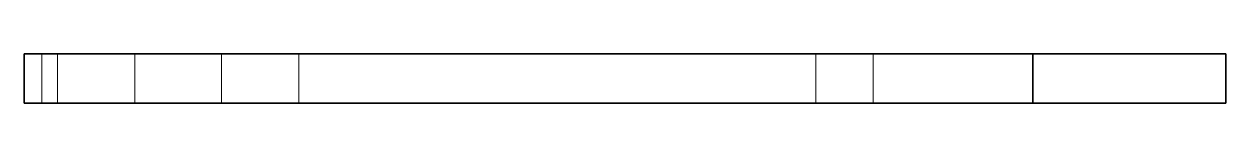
# Model space of a CAD drawing. Extents: x 434 to 934, y 260 to 624.
# Drawn here: x 554 to 627, y 608.1 to 611.1 of the extents above; entities that cross this region are included whole.
import ezdxf

# ---------------------------------------------------------------- set-up
doc = ezdxf.new("R2010")
doc.units = 0

msp = doc.modelspace()

# ---------------------------------------------------------------- linework, layer by layer
at = {"color": 7, "lineweight": 35, "ltscale": 0.027122}
for p, q in [((555.081, 611.093), (553.996, 611.093)), ((555.081, 608.093), (553.996, 608.093))]:
    msp.add_line(p, q, dxfattribs=at)
at = {"color": 7, "lineweight": 35, "ltscale": 0.075}
for p, q in [((553.996, 608.093), (553.996, 611.093)), ((615.279, 608.093), (615.279, 611.093)), ((627.009, 608.093), (627.009, 611.093))]:
    msp.add_line(p, q, dxfattribs=at)
at = {"color": 7, "lineweight": 13, "ltscale": 0.075}
for p, q in [((555.081, 611.093), (555.081, 608.093)), ((556.038, 611.093), (556.038, 608.093)), ((560.73, 611.093), (560.73, 608.093)), ((565.986, 608.093), (565.986, 611.093)), ((570.692, 608.093), (570.692, 611.093)), ((602.087, 608.093), (602.087, 611.093)), ((605.584, 608.093), (605.584, 611.093))]:
    msp.add_line(p, q, dxfattribs=at)
at = {"color": 7, "lineweight": 35, "ltscale": 0.023923}
for p, q in [((556.038, 611.093), (555.081, 611.093)), ((556.038, 608.093), (555.081, 608.093))]:
    msp.add_line(p, q, dxfattribs=at)
at = {"color": 7, "lineweight": 35, "ltscale": 0.117307}
for p, q in [((560.73, 611.093), (556.038, 611.093)), ((560.73, 608.093), (556.038, 608.093))]:
    msp.add_line(p, q, dxfattribs=at)
at = {"color": 7, "lineweight": 35, "ltscale": 0.131404}
for p, q in [((560.73, 611.093), (565.986, 611.093)), ((560.73, 608.093), (565.986, 608.093))]:
    msp.add_line(p, q, dxfattribs=at)
at = {"color": 7, "lineweight": 35, "ltscale": 0.117639}
for p, q in [((570.692, 611.093), (565.986, 611.093)), ((570.692, 608.093), (565.986, 608.093))]:
    msp.add_line(p, q, dxfattribs=at)
at = {"color": 7, "lineweight": 35}
for p, q in [((602.087, 611.093), (570.692, 611.093)), ((602.087, 608.093), (570.692, 608.093))]:
    msp.add_line(p, q, dxfattribs=at)
at = {"color": 7, "lineweight": 35, "ltscale": 0.087436}
for p, q in [((605.584, 611.093), (602.087, 611.093)), ((605.584, 608.093), (602.087, 608.093))]:
    msp.add_line(p, q, dxfattribs=at)
at = {"color": 7, "lineweight": 35, "ltscale": 0.242374}
for p, q in [((615.279, 611.093), (605.584, 611.093)), ((615.279, 608.093), (605.584, 608.093))]:
    msp.add_line(p, q, dxfattribs=at)
at = {"color": 7, "lineweight": 35, "ltscale": 0.293251}
for p, q in [((627.009, 611.093), (615.279, 611.093)), ((627.009, 608.093), (615.279, 608.093))]:
    msp.add_line(p, q, dxfattribs=at)

doc.saveas('drawing.dxf')
